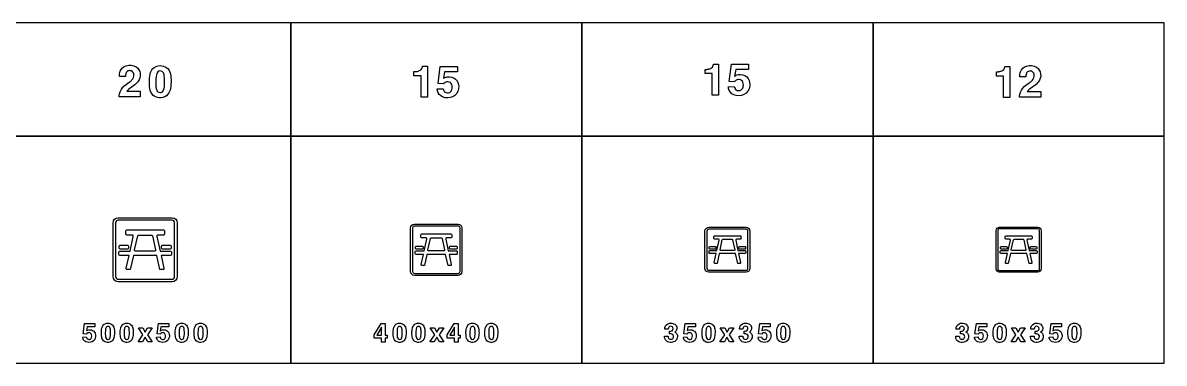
# Model space of a CAD drawing. Extents: x 0 to 18160, y 0 to 2655.
# Drawn here: x 9262 to 18160, y 0 to 2655 of the extents above; entities that cross this region are included whole.
import ezdxf

# ---------------------------------------------------------------- set-up
doc = ezdxf.new("R2010")
doc.units = 0
doc.header["$MEASUREMENT"] = 0

msp = doc.modelspace()

# ---------------------------------------------------------------- linework, layer by layer
for points in [[(9080, 1770), (11350, 1770), (11350, 2655), (9080, 2655)], [(11350, 1770), (13620, 1770), (13620, 2655), (11350, 2655)], [(13620, 1770), (15890, 1770), (15890, 2655), (13620, 2655)], [(15890, 1770), (18160, 1770), (18160, 2655), (15890, 2655)], [(9080, 0), (11350, 0), (11350, 1770), (9080, 1770)], [(11350, 0), (13620, 0), (13620, 1770), (11350, 1770)], [(13620, 0), (15890, 0), (15890, 1770), (13620, 1770)], [(15890, 0), (18160, 0), (18160, 1770), (15890, 1770)], [(10198.2, 221.797), (10163.1, 276.346), (10197.9, 276.346), (10216.2, 242.294), (10234.9, 276.346), (10269, 276.346), (10233.5, 222.318), (10270, 166.299), (10235.4, 166.299), (10215.6, 202.389), (10195.2, 166.299), (10161, 166.299)], [(12001, 222.096), (12055.2, 309.963), (12087.1, 309.963), (12087.1, 219.229), (12103.3, 219.229), (12103.3, 196.409), (12087.1, 196.409), (12087.1, 165.058), (12058.6, 165.058), (12058.6, 196.409), (12001, 196.409)], [(12058.6, 280.769), (12022.6, 219.229), (12058.6, 219.229)], [(12472.5, 221.797), (12437.4, 276.346), (12472.2, 276.347), (12490.5, 242.294), (12509.2, 276.347), (12543.3, 276.347), (12507.8, 222.318), (12544.3, 166.299), (12509.7, 166.299), (12489.9, 202.389), (12469.5, 166.299), (12435.3, 166.299)], [(12569, 222.114), (12623.3, 309.981), (12655.1, 309.981), (12655.1, 219.246), (12671.3, 219.246), (12671.3, 196.427), (12655.1, 196.427), (12655.1, 165.076), (12626.6, 165.076), (12626.6, 196.427), (12569, 196.427)], [(12626.6, 280.787), (12590.6, 219.246), (12626.6, 219.246)], [(14734.2, 221.783), (14699.1, 276.333), (14733.9, 276.333), (14752.1, 242.281), (14770.8, 276.333), (14805, 276.333), (14769.4, 222.304), (14806, 166.285), (14771.4, 166.285), (14751.6, 202.375), (14731.2, 166.285), (14697, 166.285)], [(17004.2, 221.783), (16969.1, 276.333), (17003.9, 276.333), (17022.1, 242.281), (17040.8, 276.333), (17075, 276.333), (17039.4, 222.304), (17076, 166.285), (17041.4, 166.285), (17021.6, 202.375), (17001.2, 166.285), (16967, 166.285)]]:
    msp.add_lwpolyline(points, close=True)
for points in [[(10012.9, 2078.85, -0.0640343), (10014.2, 2099.78, -0.161687), (10050, 2160.33, -0.0283718), (10091.8, 2192.71, 0.0545111), (10112.7, 2210.64, 0.192461), (10127.7, 2250.18, 0.234238), (10114.1, 2276.56, 0.196223), (10088.8, 2281.34, 0.252425), (10066.8, 2264.16, 0.0856617), (10062.7, 2247.14, 0.0202329), (10062, 2235.45), (10015.3, 2235.45, -0.0983795), (10021.4, 2276.76, -0.245047), (10067.6, 2319.89, -0.207102), (10144.5, 2311.55, -0.233443), (10177, 2259.22, -0.20961), (10158.8, 2195.04, -0.0785124), (10124.9, 2163.57, 0.0107372), (10089.1, 2137.78, 0.0665092), (10073.2, 2121.74), (10177.7, 2121.74), (10177.7, 2078.85)], [(10247.9, 2191.49, -0.0563084), (10253.9, 2254.33, -0.130301), (10276.1, 2298.12, -0.174843), (10317.9, 2319.53, -0.147552), (10371, 2312.9, -0.192146), (10407.8, 2269.73, -0.0833996), (10417.1, 2212.7, -0.0545507), (10412.1, 2141.92, -0.116773), (10393, 2097.85, -0.221099), (10338.1, 2070.16, -0.162564), (10286.7, 2082.68, -0.174743), (10255.4, 2128.1, -0.0640867), (10247.9, 2186.79)], [(12310.9, 2274.45), (12324.1, 2274.45, 0.0261527), (12330.1, 2275.12, 0.0824327), (12354.9, 2282.34, 0.211118), (12374.9, 2306.08, 0.0230957), (12377.6, 2315.99), (12415.7, 2315.99), (12415.7, 2074.01), (12367.1, 2074.01), (12367.1, 2241.03), (12310.9, 2241.03)], [(12491, 2139), (12538, 2140.78, 0.0452719), (12544.4, 2124.55, 0.0567733), (12549.1, 2117.67, 0.070207), (12553.5, 2114.2, 0.264984), (12589.6, 2112.3, 0.20748), (12607, 2135.41, 0.147389), (12605.8, 2173.44, 0.308532), (12576.4, 2194.85, 0.215743), (12546.7, 2184.62, 0.028781), (12541.3, 2178.38), (12498.7, 2180.39), (12516.5, 2315.07), (12650.5, 2315.07), (12650.5, 2273.2), (12550.1, 2273.2), (12541.1, 2221.19, -0.0211252), (12554.1, 2228.73, -0.121371), (12587.4, 2234.58, -0.244671), (12647.2, 2202.63, -0.173069), (12658.8, 2143.5, -0.256779), (12613.6, 2077.51, -0.199585), (12534, 2076.44, -0.245625), (12493.7, 2125.34, -0.0170062)], [(14580.9, 2291.94), (14594, 2291.94, 0.0261527), (14600.1, 2292.61, 0.0824327), (14624.9, 2299.84, 0.211118), (14644.9, 2323.58, 0.0230957), (14647.6, 2333.49), (14685.7, 2333.49), (14685.7, 2091.51), (14637.1, 2091.51), (14637.1, 2258.53), (14580.9, 2258.53)], [(14761, 2156.5), (14808, 2158.28, 0.0452719), (14814.4, 2142.04, 0.0567733), (14819.1, 2135.17, 0.070207), (14823.5, 2131.7, 0.264984), (14859.6, 2129.8, 0.20748), (14877, 2152.9, 0.147389), (14875.8, 2190.94, 0.308532), (14846.4, 2212.34, 0.215743), (14816.7, 2202.11, 0.028781), (14811.3, 2195.87), (14768.7, 2197.89), (14786.5, 2332.56), (14920.5, 2332.56), (14920.5, 2290.7), (14820.1, 2290.7), (14811.1, 2238.69, -0.0211252), (14824, 2246.23, -0.121371), (14857.4, 2252.08, -0.244671), (14917.2, 2220.12, -0.173069), (14928.7, 2161, -0.256779), (14883.6, 2095.01, -0.199585), (14804, 2093.94, -0.245625), (14763.7, 2142.83, -0.0170062)], [(16852.4, 2273.43), (16865.5, 2273.43, 0.0261527), (16871.5, 2274.1, 0.0824327), (16896.4, 2281.32, 0.211118), (16916.4, 2305.06, 0.0230957), (16919, 2314.97), (16957.1, 2314.97), (16957.1, 2072.99), (16908.5, 2072.99), (16908.5, 2240.01), (16852.4, 2240.01)], [(17032.5, 2075.98, -0.0640343), (17033.8, 2096.92, -0.161687), (17069.6, 2157.46, -0.0283718), (17111.4, 2189.85, 0.0545111), (17132.3, 2207.78, 0.192461), (17147.3, 2247.31, 0.234238), (17133.7, 2273.69, 0.196223), (17108.4, 2278.47, 0.252425), (17086.4, 2261.29, 0.0856617), (17082.3, 2244.27, 0.0202329), (17081.6, 2232.58), (17034.9, 2232.58, -0.0983795), (17041, 2273.89, -0.245047), (17087.1, 2317.02, -0.207102), (17164.1, 2308.69, -0.233443), (17196.6, 2256.36, -0.20961), (17178.4, 2192.18, -0.0785124), (17144.5, 2160.7, 0.0107372), (17108.7, 2134.91, 0.0665092), (17092.8, 2118.88), (17197.3, 2118.88), (17197.3, 2075.98)], [(10299.2, 2160.96, 0.0124589), (10299.8, 2154.64, 0.0668192), (10305.4, 2129.25, 0.615362), (10356.3, 2123.64, 0.0726881), (10361.7, 2136.67, 0.0588562), (10366.4, 2173.95, 0.0389037), (10364.8, 2240.94, 0.084671), (10358.2, 2264.28, 0.156013), (10346.8, 2276.44, 0.143208), (10331, 2279.4, 0.172584), (10315.3, 2273.2, 0.132565), (10305.3, 2257.64, 0.0498315), (10300.8, 2235.92, 0.0368731)], [(10005, 634.997, -0.414213), (9965, 674.997), (9965, 1095, -0.414213), (10005, 1135), (10425, 1135, -0.414213), (10465, 1095), (10465, 674.997, -0.414213), (10425, 634.997)], [(10005, 654.997), (10425, 654.997, 0.414213), (10445, 674.997), (10445, 1095, 0.414213), (10425, 1115), (10005, 1115, 0.414213), (9985, 1095), (9985, 674.997, 0.414213)], [(12315, 684.997, -0.414213), (12285, 714.997), (12285, 1055, -0.414213), (12315, 1085), (12655, 1085, -0.414213), (12685, 1055), (12685, 714.997, -0.414213), (12655, 684.997)], [(12315, 699.997), (12655, 699.997, 0.414213), (12670, 714.997), (12670, 1055, 0.414213), (12655, 1070), (12315, 1070, 0.414213), (12300, 1055), (12300, 714.997, 0.414213)], [(10215, 1039.66), (10357.2, 1039.66, -0.413762), (10365.8, 1031.1), (10365.8, 1008.28, -0.413808), (10357.2, 999.717), (10315.4, 999.715, 0.479731), (10306.9, 989.293), (10332.2, 874.725), (10411.4, 874.733, -0.413829), (10419.9, 866.166), (10419.9, 848.497, -0.413808), (10411.4, 839.932), (10339.8, 839.939), (10361.6, 740.74, -0.478843), (10353.4, 730.333), (10330.4, 730.339), (10306.2, 839.939), (10215, 839.939), (10123.8, 839.939), (10099.6, 730.339), (10076.6, 730.333, -0.478843), (10068.4, 740.74), (10090.2, 839.939), (10018.6, 839.932, -0.413808), (10010.1, 848.497), (10010.1, 866.166, -0.413829), (10018.6, 874.733), (10097.8, 874.725), (10123.1, 989.293, 0.479731), (10114.6, 999.715), (10072.8, 999.717, -0.413808), (10064.2, 1008.28), (10064.2, 1031.1, -0.413762), (10072.8, 1039.66)], [(10215, 999.706), (10265.2, 999.706, -0.352577), (10272.2, 994.092), (10296.6, 883.419, -0.479787), (10289.6, 874.734), (10215, 874.734), (10140.4, 874.734, -0.479787), (10133.4, 883.419), (10157.8, 994.092, -0.352577), (10164.8, 999.706)], [(12485, 1008.73), (12598.8, 1008.73, -0.413762), (12605.6, 1001.88), (12605.6, 983.626, -0.413808), (12598.8, 976.773), (12565.3, 976.771, 0.479731), (12558.5, 968.434), (12578.8, 876.779), (12642.1, 876.786, -0.413829), (12648.9, 869.932), (12648.9, 855.797, -0.413808), (12642.1, 848.945), (12584.8, 848.951), (12602.3, 769.592, -0.478843), (12595.7, 761.266), (12577.3, 761.271), (12558, 848.951), (12485, 848.951), (12412, 848.951), (12392.7, 761.271), (12374.3, 761.266, -0.478843), (12367.7, 769.592), (12385.2, 848.951), (12327.9, 848.945, -0.413808), (12321.1, 855.797), (12321.1, 869.932, -0.413829), (12327.9, 876.786), (12391.2, 876.779), (12411.5, 968.434, 0.479731), (12404.7, 976.771), (12371.2, 976.773, -0.413808), (12364.4, 983.626), (12364.4, 1001.88, -0.413762), (12371.2, 1008.73)], [(14610, 709.997, -0.414213), (14580, 739.997), (14580, 1030, -0.414213), (14610, 1060), (14900, 1060, -0.414213), (14930, 1030), (14930, 739.997, -0.414213), (14900, 709.997)], [(14610, 724.997), (14900, 724.997, 0.414213), (14915, 739.997), (14915, 1030, 0.414213), (14900, 1045), (14610, 1045, 0.414213), (14595, 1030), (14595, 739.997, 0.414213)], [(14755, 994.108), (14854.5, 994.108, -0.413762), (14860.5, 988.112), (14860.5, 972.143, -0.413808), (14854.5, 966.147), (14825.2, 966.145, 0.479731), (14819.3, 958.85), (14837, 878.652), (14892.4, 878.658, -0.413829), (14898.4, 872.661), (14898.4, 860.293, -0.413808), (14892.4, 854.297), (14842.3, 854.302), (14857.6, 784.863, -0.478843), (14851.8, 777.578), (14835.7, 777.582), (14818.8, 854.302), (14755, 854.302), (14691.1, 854.302), (14674.3, 777.582), (14658.1, 777.578, -0.478843), (14652.3, 784.863), (14667.6, 854.302), (14617.5, 854.297, -0.413808), (14611.5, 860.293), (14611.5, 872.661, -0.413829), (14617.5, 878.658), (14672.9, 878.652), (14690.6, 958.85, 0.479731), (14684.8, 966.145), (14655.4, 966.147, -0.413808), (14649.4, 972.143), (14649.4, 988.112, -0.413762), (14655.4, 994.108)], [(16874, 709.997, -0.414213), (16850, 733.997), (16850, 1036, -0.414213), (16874, 1060), (17176, 1060, -0.414213), (17200, 1036), (17200, 733.997, -0.414213), (17176, 709.997)], [(16874, 721.998), (17176, 721.998, 0.414213), (17188, 733.998), (17188, 1036, 0.414213), (17176, 1048), (16874, 1048, 0.414213), (16862, 1036), (16862, 733.998, 0.414213)], [(17025.4, 994.108), (17125, 994.108, -0.413762), (17131, 988.112), (17131, 972.143, -0.413808), (17125, 966.147), (17095.7, 966.145, 0.479731), (17089.8, 958.85), (17107.5, 878.652), (17162.9, 878.658, -0.413829), (17168.9, 872.661), (17168.9, 860.293, -0.413808), (17162.9, 854.297), (17112.8, 854.302), (17128.1, 784.863, -0.478843), (17122.3, 777.578), (17106.2, 777.582), (17089.3, 854.302), (17025.4, 854.302), (16961.6, 854.302), (16944.7, 777.582), (16928.6, 777.578, -0.478843), (16922.8, 784.863), (16938.1, 854.302), (16888, 854.297, -0.413808), (16882, 860.293), (16882, 872.661, -0.413829), (16888, 878.658), (16943.4, 878.652), (16961.1, 958.85, 0.479731), (16955.2, 966.145), (16925.9, 966.147, -0.413808), (16919.9, 972.143), (16919.9, 988.112, -0.413762), (16925.9, 994.108)], [(10079.1, 921.124, -0.413814), (10086.2, 913.982), (10086.2, 896.029, -0.41382), (10079.1, 888.889), (10019.9, 888.887, -0.413786), (10012.8, 896.026), (10012.8, 913.983, -0.413793), (10019.9, 921.122)], [(10350.9, 921.124), (10410.1, 921.122, -0.413793), (10417.2, 913.983), (10417.2, 896.026, -0.413786), (10410.1, 888.887), (10350.9, 888.889, -0.41382), (10343.8, 896.029), (10343.8, 913.982, -0.413814)], [(12376.3, 913.899, -0.413814), (12382, 908.185), (12382, 893.823, -0.41382), (12376.3, 888.111), (12328.9, 888.109, -0.413786), (12323.2, 893.82), (12323.2, 908.186, -0.413793), (12328.9, 913.897)], [(12485, 976.764), (12525.2, 976.764, -0.352577), (12530.8, 972.273), (12550.3, 883.735, -0.479787), (12544.7, 876.787), (12485, 876.787), (12425.3, 876.787, -0.479787), (12419.7, 883.735), (12439.2, 972.273, -0.352577), (12444.8, 976.764)], [(12593.7, 913.899), (12641.1, 913.897, -0.413793), (12646.8, 908.186), (12646.8, 893.82, -0.413786), (12641.1, 888.109), (12593.7, 888.111, -0.41382), (12588, 893.823), (12588, 908.185, -0.413814)], [(14659.8, 911.132, -0.413814), (14664.8, 906.132), (14664.8, 893.565, -0.41382), (14659.8, 888.567), (14618.4, 888.566, -0.413786), (14613.4, 893.563), (14613.4, 906.133, -0.413793), (14618.4, 911.13)], [(14755, 966.139), (14790.1, 966.139, -0.352577), (14795, 962.209), (14812.1, 884.738, -0.479787), (14807.2, 878.659), (14755, 878.658), (14702.8, 878.659, -0.479787), (14697.8, 884.738), (14714.9, 962.209, -0.352577), (14719.8, 966.139)], [(14850.1, 911.132), (14891.5, 911.13, -0.413793), (14896.5, 906.133), (14896.5, 893.563, -0.413786), (14891.5, 888.566), (14850.1, 888.567, -0.41382), (14845.1, 893.565), (14845.1, 906.132, -0.413814)], [(16930.3, 911.132, -0.413814), (16935.3, 906.132), (16935.3, 893.565, -0.41382), (16930.3, 888.567), (16888.9, 888.566, -0.413786), (16883.9, 893.563), (16883.9, 906.133, -0.413793), (16888.9, 911.13)], [(17025.4, 966.139), (17060.6, 966.139, -0.352577), (17065.5, 962.209), (17082.6, 884.738, -0.479787), (17077.7, 878.659), (17025.4, 878.658), (16973.2, 878.659, -0.479787), (16968.3, 884.738), (16985.4, 962.209, -0.352577), (16990.3, 966.139)], [(17120.6, 911.132), (17162, 911.13, -0.413793), (17167, 906.133), (17167, 893.563, -0.413786), (17162, 888.566), (17120.6, 888.567, -0.41382), (17115.6, 893.565), (17115.6, 906.132, -0.413814)], [(9727.75, 203.882), (9755.92, 204.948, 0.0452719), (9759.76, 195.209, 0.0567733), (9762.6, 191.086, 0.070207), (9765.26, 189, 0.264984), (9786.87, 187.863, 0.20748), (9797.32, 201.725, 0.147389), (9796.63, 224.545, 0.308532), (9779, 237.389, 0.215743), (9761.13, 231.251, 0.028781), (9757.91, 227.507), (9732.34, 228.716), (9743.03, 309.521), (9823.46, 309.521), (9823.46, 284.403), (9763.2, 284.403), (9757.82, 253.195, -0.0211252), (9765.57, 257.721, -0.121371), (9785.57, 261.228, -0.244671), (9821.44, 242.057, -0.173069), (9828.39, 206.583, -0.256779), (9801.28, 166.986, -0.199585), (9753.55, 166.346, -0.245625), (9729.38, 195.683, -0.0170062)], [(9874.18, 234.284, -0.0563084), (9877.8, 271.986, -0.130301), (9891.12, 298.265, -0.174843), (9916.22, 311.109, -0.147552), (9948.09, 307.128, -0.192146), (9970.17, 281.227, -0.0833996), (9975.72, 247.009, -0.0545507), (9972.71, 204.545, -0.116773), (9961.26, 178.099, -0.221099), (9928.35, 161.488, -0.162564), (9897.47, 169, -0.174743), (9878.7, 196.251, -0.0640867), (9874.23, 231.464)], [(9905.01, 215.967, 0.0124589), (9905.32, 212.175, 0.0668192), (9908.68, 196.938, 0.615362), (9939.23, 193.573, 0.0726881), (9942.5, 201.393, 0.0588562), (9945.32, 223.763, 0.0389037), (9944.34, 263.953, 0.084671), (9940.39, 277.957, 0.156013), (9933.51, 285.256, 0.143208), (9924.08, 287.033, 0.172584), (9914.63, 283.313, 0.132565), (9908.66, 273.976, 0.0498315), (9905.93, 260.943, 0.0368731)], [(10020.9, 234.284, -0.0563084), (10024.5, 271.986, -0.130301), (10037.9, 298.265, -0.174843), (10063, 311.109, -0.147552), (10094.8, 307.128, -0.192146), (10116.9, 281.227, -0.0833996), (10122.5, 247.009, -0.0545507), (10119.5, 204.545, -0.116773), (10108, 178.1, -0.221099), (10075.1, 161.488, -0.162564), (10044.2, 169, -0.174743), (10025.5, 196.251, -0.0640867), (10021, 231.464)], [(10051.8, 215.967, 0.0124589), (10052.1, 212.175, 0.0668192), (10055.4, 196.938, 0.615362), (10086, 193.573, 0.0726881), (10089.2, 201.393, 0.0588562), (10092.1, 223.763, 0.0389037), (10091.1, 263.953, 0.084671), (10087.1, 277.957, 0.156013), (10080.3, 285.256, 0.143208), (10070.8, 287.033, 0.172584), (10061.4, 283.313, 0.132565), (10055.4, 273.976, 0.0498315), (10052.7, 260.943, 0.0368731)], [(10303.3, 203.891), (10331.5, 204.957, 0.0452719), (10335.3, 195.218, 0.0567733), (10338.2, 191.095, 0.070207), (10340.8, 189.009, 0.264984), (10362.4, 187.872, 0.20748), (10372.9, 201.734, 0.147389), (10372.2, 224.554, 0.308532), (10354.6, 237.398, 0.215743), (10336.7, 231.26, 0.028781), (10333.5, 227.516), (10307.9, 228.725), (10318.6, 309.531), (10399, 309.531), (10399, 284.412), (10338.8, 284.412), (10333.4, 253.204, -0.0211252), (10341.1, 257.73, -0.121371), (10361.1, 261.237, -0.244671), (10397, 242.066, -0.173069), (10404, 206.592, -0.256779), (10376.8, 166.995, -0.199585), (10329.1, 166.355, -0.245625), (10304.9, 195.692, -0.0170062)], [(10449.7, 234.285, -0.0563084), (10453.4, 271.986, -0.130301), (10466.7, 298.266, -0.174843), (10491.8, 311.109, -0.147552), (10523.7, 307.128, -0.192146), (10545.7, 281.228, -0.0833996), (10551.3, 247.01, -0.0545507), (10548.3, 204.545, -0.116773), (10536.8, 178.1, -0.221099), (10503.9, 161.488, -0.162564), (10473, 169, -0.174743), (10454.3, 196.251, -0.0640867), (10449.8, 231.465)], [(10480.6, 215.967, 0.0124589), (10480.9, 212.175, 0.0668192), (10484.2, 196.939, 0.615362), (10514.8, 193.574, 0.0726881), (10518.1, 201.394, 0.0588562), (10520.9, 223.763, 0.0389037), (10519.9, 263.953, 0.084671), (10516, 277.957, 0.156013), (10509.1, 285.256, 0.143208), (10499.7, 287.033, 0.172584), (10490.2, 283.313, 0.132565), (10484.2, 273.976, 0.0498315), (10481.5, 260.943, 0.0368731)], [(10596.5, 234.275, -0.0563084), (10600.1, 271.977, -0.130301), (10613.4, 298.256, -0.174843), (10638.5, 311.1, -0.147552), (10670.4, 307.119, -0.192146), (10692.5, 281.218, -0.0833996), (10698, 247, -0.0545507), (10695, 204.536, -0.116773), (10683.6, 178.09, -0.221099), (10650.7, 161.479, -0.162564), (10619.8, 168.991, -0.174743), (10601, 196.242, -0.0640867), (10596.5, 231.455)], [(10627.3, 215.958, 0.0124589), (10627.6, 212.166, 0.0668192), (10631, 196.929, 0.615362), (10661.5, 193.564, 0.0726881), (10664.8, 201.384, 0.0588562), (10667.6, 223.754, 0.0389037), (10666.7, 263.943, 0.084671), (10662.7, 277.948, 0.156013), (10655.8, 285.247, 0.143208), (10646.4, 287.024, 0.172584), (10636.9, 283.304, 0.132565), (10631, 273.967, 0.0498315), (10628.2, 260.934, 0.0368731)], [(12148.5, 234.285, -0.0563084), (12152.1, 271.986, -0.130301), (12165.4, 298.266, -0.174843), (12190.5, 311.109, -0.147552), (12222.4, 307.128, -0.192146), (12244.5, 281.228, -0.0833996), (12250, 247.01, -0.0545507), (12247, 204.546, -0.116773), (12235.6, 178.1, -0.221099), (12202.7, 161.489, -0.162564), (12171.8, 169.001, -0.174743), (12153, 196.252, -0.0640867), (12148.5, 231.465)], [(12179.3, 215.967, 0.0124589), (12179.6, 212.176, 0.0668192), (12183, 196.939, 0.615362), (12213.5, 193.574, 0.0726881), (12216.8, 201.394, 0.0588562), (12219.6, 223.764, 0.0389037), (12218.6, 263.953, 0.084671), (12214.7, 277.958, 0.156013), (12207.8, 285.256, 0.143208), (12198.4, 287.034, 0.172584), (12188.9, 283.313, 0.132565), (12183, 273.977, 0.0498315), (12180.2, 260.944, 0.0368731)], [(12295.2, 234.285, -0.0563084), (12298.9, 271.986, -0.130301), (12312.2, 298.266, -0.174843), (12337.3, 311.109, -0.147552), (12369.1, 307.128, -0.192146), (12391.2, 281.228, -0.0833996), (12396.8, 247.01, -0.0545507), (12393.8, 204.546, -0.116773), (12382.3, 178.1, -0.221099), (12349.4, 161.489, -0.162564), (12318.5, 169.001, -0.174743), (12299.8, 196.252, -0.0640867), (12295.3, 231.465)], [(12326.1, 215.967, 0.0124589), (12326.4, 212.176, 0.0668192), (12329.7, 196.939, 0.615362), (12360.3, 193.574, 0.0726881), (12363.5, 201.394, 0.0588562), (12366.4, 223.764, 0.0389037), (12365.4, 263.953, 0.084671), (12361.4, 277.958, 0.156013), (12354.6, 285.256, 0.143208), (12345.1, 287.034, 0.172584), (12335.7, 283.313, 0.132565), (12329.7, 273.977, 0.0498315), (12327, 260.944, 0.0368731)], [(12716.5, 234.285, -0.0563084), (12720.1, 271.986, -0.130301), (12733.4, 298.266, -0.174843), (12758.5, 311.109, -0.147552), (12790.4, 307.128, -0.192146), (12812.5, 281.228, -0.0833996), (12818, 247.01, -0.0545507), (12815, 204.545, -0.116773), (12803.6, 178.1, -0.221099), (12770.7, 161.489, -0.162564), (12739.8, 169, -0.174743), (12721, 196.252, -0.0640867), (12716.5, 231.465)], [(12747.3, 215.967, 0.0124589), (12747.6, 212.176, 0.0668192), (12751, 196.939, 0.615362), (12781.5, 193.574, 0.0726881), (12784.8, 201.394, 0.0588562), (12787.6, 223.763, 0.0389037), (12786.7, 263.953, 0.084671), (12782.7, 277.958, 0.156013), (12775.8, 285.256, 0.143208), (12766.4, 287.033, 0.172584), (12757, 283.313, 0.132565), (12751, 273.977, 0.0498315), (12748.3, 260.943, 0.0368731)], [(12863.2, 234.275, -0.0563084), (12866.9, 271.977, -0.130301), (12880.2, 298.256, -0.174843), (12905.3, 311.1, -0.147552), (12937.2, 307.119, -0.192146), (12959.2, 281.219, -0.0833996), (12964.8, 247.001, -0.0545507), (12961.8, 204.536, -0.116773), (12950.3, 178.091, -0.221099), (12917.4, 161.479, -0.162564), (12886.5, 168.991, -0.174743), (12867.8, 196.242, -0.0640867), (12863.3, 231.456)], [(12894.1, 215.958, 0.0124589), (12894.4, 212.166, 0.0668192), (12897.7, 196.93, 0.615362), (12928.3, 193.565, 0.0726881), (12931.6, 201.385, 0.0588562), (12934.4, 223.754, 0.0389037), (12933.4, 263.944, 0.084671), (12929.5, 277.948, 0.156013), (12922.6, 285.247, 0.143208), (12913.2, 287.024, 0.172584), (12903.7, 283.304, 0.132565), (12897.7, 273.967, 0.0498315), (12895, 260.934, 0.0368731)], [(14264.9, 210.618), (14292.7, 210.618, 0.0411845), (14294, 201.495, 0.335066), (14312.3, 186.329, 0.276505), (14331.4, 195.05, 0.158203), (14334.8, 207.49, 0.0878221), (14333, 217.04, 0.217575), (14321.9, 227.158, 0.0882727), (14309.1, 229.031), (14302.7, 229.031), (14302.7, 250.192, 0.0282129), (14314.4, 250.547, 0.50028), (14330.6, 277.846, 0.235001), (14319.5, 286.874, 0.165496), (14304.1, 285.5, 0.220849), (14295.5, 275.571, 0.055705), (14293.8, 264.647), (14266.9, 264.647, -0.0488003), (14268, 278.201, -0.30773), (14302.6, 310.903, -0.146685), (14338.2, 307.348, -0.469869), (14354.2, 251.685, -0.0891152), (14346.9, 244.623), (14344.4, 242.822, -0.0245333), (14351.1, 238.983, -0.202429), (14364.5, 216.969, -0.422325), (14326.8, 163.296, -0.154301), (14288.4, 167.609, -0.287878), (14265, 204.03, -0.0143877)], [(14410.5, 203.85), (14438.6, 204.916, 0.0452719), (14442.5, 195.177, 0.0567733), (14445.3, 191.054, 0.070207), (14448, 188.968, 0.264984), (14469.6, 187.831, 0.20748), (14480, 201.694, 0.147389), (14479.4, 224.513, 0.308532), (14461.7, 237.357, 0.215743), (14443.9, 231.22, 0.028781), (14440.6, 227.476), (14415.1, 228.684), (14425.7, 309.49), (14506.2, 309.49), (14506.2, 284.371), (14445.9, 284.371), (14440.5, 253.163, -0.0211252), (14448.3, 257.689, -0.121371), (14468.3, 261.196, -0.244671), (14504.2, 242.025, -0.173069), (14511.1, 206.551, -0.256779), (14484, 166.954, -0.199585), (14436.3, 166.314, -0.245625), (14412.1, 195.651, -0.0170062)], [(14556.9, 234.262, -0.0563084), (14560.5, 271.963, -0.130301), (14573.8, 298.243, -0.174843), (14598.9, 311.086, -0.147552), (14630.8, 307.106, -0.192146), (14652.9, 281.205, -0.0833996), (14658.4, 246.987, -0.0545507), (14655.4, 204.523, -0.116773), (14644, 178.077, -0.221099), (14611.1, 161.466, -0.162564), (14580.2, 168.978, -0.174743), (14561.4, 196.229, -0.0640867), (14556.9, 231.442)], [(14587.7, 215.944, 0.0124589), (14588, 212.153, 0.0668192), (14591.4, 196.916, 0.615362), (14621.9, 193.551, 0.0726881), (14625.2, 201.371, 0.0588562), (14628, 223.741, 0.0389037), (14627.1, 263.93, 0.084671), (14623.1, 277.935, 0.156013), (14616.2, 285.233, 0.143208), (14606.8, 287.011, 0.172584), (14597.3, 283.29, 0.132565), (14591.4, 273.954, 0.0498315), (14588.7, 260.921, 0.0368731)], [(14847.3, 210.655), (14875.2, 210.655, 0.0411845), (14876.4, 201.531, 0.335066), (14894.7, 186.366, 0.276505), (14913.9, 195.086, 0.158203), (14917.2, 207.527, 0.0878221), (14915.4, 217.076, 0.217575), (14904.3, 227.195, 0.0882727), (14891.6, 229.067), (14885.1, 229.067), (14885.1, 250.228, 0.0282129), (14896.8, 250.584, 0.50028), (14913, 277.882, 0.235001), (14901.9, 286.911, 0.165496), (14886.5, 285.536, 0.220849), (14878, 275.607, 0.055705), (14876.2, 264.683), (14849.4, 264.683, -0.0488003), (14850.4, 278.238, -0.30773), (14885, 310.939, -0.146685), (14920.7, 307.384, -0.469869), (14936.6, 251.721, -0.0891152), (14929.4, 244.659), (14926.8, 242.858, -0.0245333), (14933.5, 239.019, -0.202429), (14946.9, 217.005, -0.422325), (14909.3, 163.332, -0.154301), (14870.8, 167.645, -0.287878), (14847.4, 204.067, -0.0143877)], [(14992.9, 203.886), (15021.1, 204.953, 0.0452719), (15024.9, 195.213, 0.0567733), (15027.8, 191.09, 0.070207), (15030.4, 189.005, 0.264984), (15052, 187.868, 0.20748), (15062.5, 201.73, 0.147389), (15061.8, 224.55, 0.308532), (15044.2, 237.394, 0.215743), (15026.3, 231.256, 0.028781), (15023.1, 227.512), (14997.5, 228.721), (15008.2, 309.526), (15088.6, 309.526), (15088.6, 284.408), (15028.3, 284.408), (15023, 253.199, -0.0211252), (15030.7, 257.725, -0.121371), (15050.7, 261.232, -0.244671), (15086.6, 242.062, -0.173069), (15093.5, 206.588, -0.256779), (15066.4, 166.991, -0.199585), (15018.7, 166.351, -0.245625), (14994.5, 195.687, -0.0170062)], [(15139.3, 234.299, -0.0563084), (15143, 272, -0.130301), (15156.3, 298.28, -0.174843), (15181.4, 311.123, -0.147552), (15213.2, 307.142, -0.192146), (15235.3, 281.242, -0.0833996), (15240.9, 247.024, -0.0545507), (15237.9, 204.559, -0.116773), (15226.4, 178.114, -0.221099), (15193.5, 161.502, -0.162564), (15162.6, 169.014, -0.174743), (15143.9, 196.265, -0.0640867), (15139.4, 231.479)], [(15170.2, 215.981, 0.0124589), (15170.5, 212.19, 0.0668192), (15173.8, 196.953, 0.615362), (15204.4, 193.588, 0.0726881), (15207.6, 201.408, 0.0588562), (15210.5, 223.777, 0.0389037), (15209.5, 263.967, 0.084671), (15205.5, 277.972, 0.156013), (15198.7, 285.27, 0.143208), (15189.2, 287.047, 0.172584), (15179.8, 283.327, 0.132565), (15173.8, 273.991, 0.0498315), (15171.1, 260.957, 0.0368731)], [(16534.9, 210.618), (16562.7, 210.618, 0.0411845), (16564, 201.495, 0.335066), (16582.3, 186.329, 0.276505), (16601.4, 195.05, 0.158203), (16604.8, 207.49, 0.0878221), (16603, 217.04, 0.217575), (16591.9, 227.158, 0.0882727), (16579.1, 229.031), (16572.7, 229.031), (16572.7, 250.192, 0.0282129), (16584.4, 250.547, 0.50028), (16600.6, 277.846, 0.235001), (16589.5, 286.874, 0.165496), (16574.1, 285.5, 0.220849), (16565.5, 275.571, 0.055705), (16563.8, 264.647), (16536.9, 264.647, -0.0488003), (16538, 278.201, -0.30773), (16572.6, 310.903, -0.146685), (16608.2, 307.348, -0.469869), (16624.2, 251.685, -0.0891152), (16616.9, 244.623), (16614.4, 242.822, -0.0245333), (16621.1, 238.983, -0.202429), (16634.5, 216.969, -0.422325), (16596.8, 163.296, -0.154301), (16558.4, 167.609, -0.287878), (16535, 204.03, -0.0143877)], [(16680.5, 203.85), (16708.6, 204.916, 0.0452719), (16712.5, 195.177, 0.0567733), (16715.3, 191.054, 0.070207), (16718, 188.968, 0.264984), (16739.6, 187.831, 0.20748), (16750, 201.694, 0.147389), (16749.4, 224.513, 0.308532), (16731.7, 237.357, 0.215743), (16713.9, 231.22, 0.028781), (16710.6, 227.476), (16685.1, 228.684), (16695.7, 309.49), (16776.2, 309.49), (16776.2, 284.371), (16715.9, 284.371), (16710.5, 253.163, -0.0211252), (16718.3, 257.689, -0.121371), (16738.3, 261.196, -0.244671), (16774.2, 242.025, -0.173069), (16781.1, 206.551, -0.256779), (16754, 166.954, -0.199585), (16706.3, 166.314, -0.245625), (16682.1, 195.651, -0.0170062)], [(16826.9, 234.262, -0.0563084), (16830.5, 271.963, -0.130301), (16843.8, 298.243, -0.174843), (16868.9, 311.086, -0.147552), (16900.8, 307.106, -0.192146), (16922.9, 281.205, -0.0833996), (16928.4, 246.987, -0.0545507), (16925.4, 204.523, -0.116773), (16914, 178.077, -0.221099), (16881.1, 161.466, -0.162564), (16850.2, 168.978, -0.174743), (16831.4, 196.229, -0.0640867), (16826.9, 231.442)], [(16857.7, 215.944, 0.0124589), (16858, 212.153, 0.0668192), (16861.4, 196.916, 0.615362), (16891.9, 193.551, 0.0726881), (16895.2, 201.371, 0.0588562), (16898, 223.741, 0.0389037), (16897.1, 263.93, 0.084671), (16893.1, 277.935, 0.156013), (16886.2, 285.233, 0.143208), (16876.8, 287.011, 0.172584), (16867.3, 283.29, 0.132565), (16861.4, 273.954, 0.0498315), (16858.7, 260.921, 0.0368731)], [(17117.3, 210.655), (17145.2, 210.655, 0.0411845), (17146.4, 201.531, 0.335066), (17164.7, 186.366, 0.276505), (17183.9, 195.086, 0.158203), (17187.2, 207.527, 0.0878221), (17185.4, 217.076, 0.217575), (17174.3, 227.195, 0.0882727), (17161.6, 229.067), (17155.1, 229.067), (17155.1, 250.228, 0.0282129), (17166.8, 250.584, 0.50028), (17183, 277.882, 0.235001), (17171.9, 286.911, 0.165496), (17156.5, 285.536, 0.220849), (17148, 275.607, 0.055705), (17146.3, 264.683), (17119.4, 264.683, -0.0488003), (17120.4, 278.238, -0.30773), (17155, 310.939, -0.146685), (17190.7, 307.384, -0.469869), (17206.6, 251.721, -0.0891152), (17199.4, 244.659), (17196.8, 242.858, -0.0245333), (17203.5, 239.019, -0.202429), (17216.9, 217.005, -0.422325), (17179.3, 163.332, -0.154301), (17140.8, 167.645, -0.287878), (17117.4, 204.067, -0.0143877)], [(17262.9, 203.886), (17291.1, 204.953, 0.0452719), (17294.9, 195.213, 0.0567733), (17297.8, 191.09, 0.070207), (17300.4, 189.005, 0.264984), (17322, 187.868, 0.20748), (17332.5, 201.73, 0.147389), (17331.8, 224.55, 0.308532), (17314.2, 237.394, 0.215743), (17296.3, 231.256, 0.028781), (17293.1, 227.512), (17267.5, 228.721), (17278.2, 309.526), (17358.6, 309.526), (17358.6, 284.408), (17298.3, 284.408), (17293, 253.199, -0.0211252), (17300.7, 257.725, -0.121371), (17320.7, 261.232, -0.244671), (17356.6, 242.062, -0.173069), (17363.5, 206.588, -0.256779), (17336.4, 166.991, -0.199585), (17288.7, 166.351, -0.245625), (17264.5, 195.687, -0.0170062)], [(17409.3, 234.299, -0.0563084), (17413, 272, -0.130301), (17426.3, 298.28, -0.174843), (17451.4, 311.123, -0.147552), (17483.2, 307.142, -0.192146), (17505.3, 281.242, -0.0833996), (17510.9, 247.024, -0.0545507), (17507.9, 204.559, -0.116773), (17496.4, 178.114, -0.221099), (17463.5, 161.502, -0.162564), (17432.6, 169.014, -0.174743), (17413.9, 196.265, -0.0640867), (17409.4, 231.479)], [(17440.2, 215.981, 0.0124589), (17440.5, 212.19, 0.0668192), (17443.8, 196.953, 0.615362), (17474.4, 193.588, 0.0726881), (17477.6, 201.408, 0.0588562), (17480.5, 223.777, 0.0389037), (17479.5, 263.967, 0.084671), (17475.5, 277.972, 0.156013), (17468.7, 285.27, 0.143208), (17459.2, 287.047, 0.172584), (17449.8, 283.327, 0.132565), (17443.8, 273.991, 0.0498315), (17441.1, 260.957, 0.0368731)]]:
    msp.add_lwpolyline(points, format="xyb", close=True)

doc.saveas('drawing.dxf')
